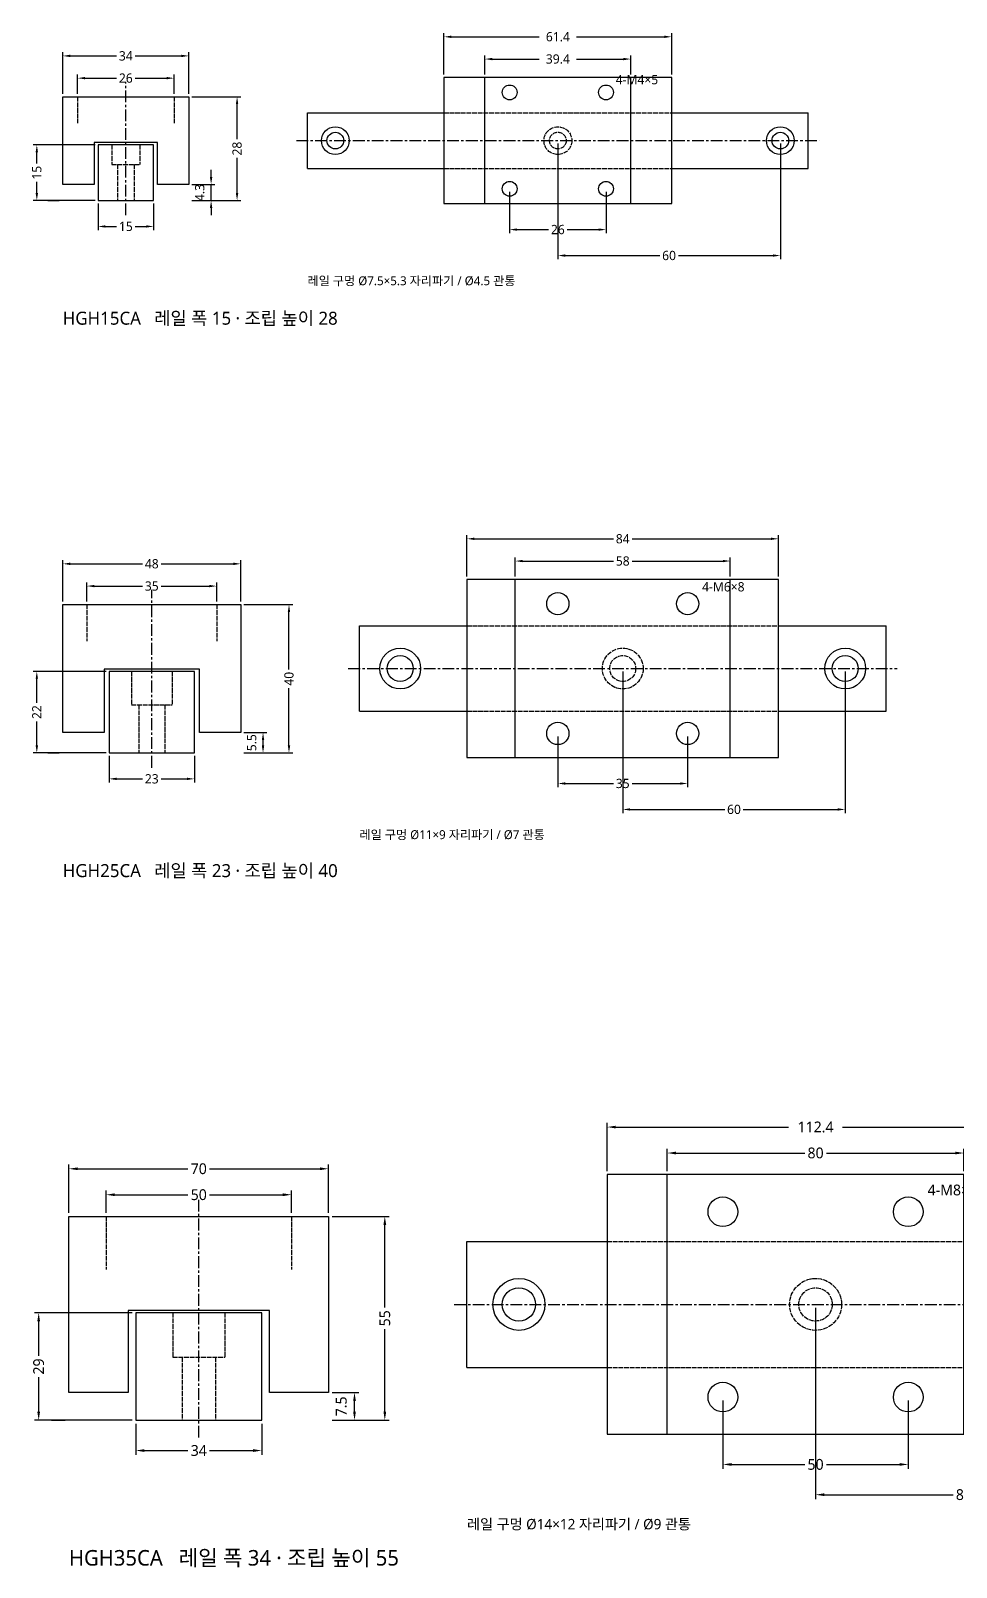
# Model space of a CAD drawing. Header units: millimetres. Extents: x 0 to 746, y -699 to 52.
# Drawn here: x 1.4 to 250.9, y -368.7 to 45.8 of the extents above; entities that cross this region are included whole.
import ezdxf

# ---------------------------------------------------------------- set-up
doc = ezdxf.new("R2010")
doc.units = ezdxf.units.MM
doc.linetypes.add('CENTER', pattern=[5.08, 3.175, -0.635, 0.635, -0.635])
doc.linetypes.add('DASHED', pattern=[1.524, 1.27, -0.254])
for name, color, linetype in [('문자', 7, 'CONTINUOUS'), ('숨은선', 3, 'DASHED'), ('외형선', 7, 'CONTINUOUS'), ('중심선', 1, 'CENTER'), ('치수', 4, 'CONTINUOUS')]:
    doc.layers.add(name, color=color, linetype=linetype)
doc.styles.add('CH_KOR', font='malgun.ttf')
doc.dimstyles.new('CH_DIM', dxfattribs={"dimtxt": 2.5, "dimasz": 2, "dimexe": 1, "dimexo": 0.8, "dimgap": 0.8, "dimtad": 1, "dimdec": 1, "dimdsep": 46, "dimtxsty": 'CH_KOR', "dimcen": 2.5, "dimclrd": 4, "dimclre": 4, "dimclrt": 4, "dimazin": 3, "dimtfac": 1, "dimtmove": 0, "dimatfit": 3})

# ---------------------------------------------------------------- blocks, each defined once
blk = doc.blocks.new('_CLOSEDFILLED')
at = {"color": 0, "linetype": 'BYBLOCK'}
blk.add_solid([(-1, 0.16), (0, 0), (-1, -0.16)], dxfattribs=at)
blk = doc.blocks.new('*D1')
at = {"color": 4}
for p, q in [((-17, 28.8), (-17, 40)), ((-15, 39), (-2.5, 39)), ((2.5, 39), (15, 39)), ((17, 28.8), (17, 40))]:
    blk.add_line(p, q, dxfattribs=at)
at = {"layer": 'Defpoints'}
for p in [(-17, 39), (-17, 28), (17, 28)]:
    blk.add_point(p, dxfattribs=at)
at = {"layer": '치수', "color": 4, "xscale": 2, "yscale": 2, "rotation": 180}
blk.add_blockref('_CLOSEDFILLED', (-17, 39), dxfattribs=at)
at = {"layer": '치수', "color": 4, "xscale": 2, "yscale": 2}
blk.add_blockref('_CLOSEDFILLED', (17, 39), dxfattribs=at)
at = {"layer": '치수', "color": 4, "insert": (0, 39), "char_height": 2.5, "attachment_point": 5, "style": 'CH_KOR'}
blk.add_mtext('34', dxfattribs=at)
blk = doc.blocks.new('*D2')
at = {"color": 4}
for p, q in [((-13, 28.8), (-13, 34)), ((13, 28.8), (13, 34)), ((-11, 33), (-2.5, 33)), ((2.5, 33), (11, 33))]:
    blk.add_line(p, q, dxfattribs=at)
at = {"layer": 'Defpoints'}
for p in [(-13, 33), (-13, 28), (13, 28)]:
    blk.add_point(p, dxfattribs=at)
at = {"layer": '치수', "color": 4, "xscale": 2, "yscale": 2, "rotation": 180}
blk.add_blockref('_CLOSEDFILLED', (-13, 33), dxfattribs=at)
at = {"layer": '치수', "color": 4, "xscale": 2, "yscale": 2}
blk.add_blockref('_CLOSEDFILLED', (13, 33), dxfattribs=at)
at = {"layer": '치수', "color": 4, "insert": (0, 33), "char_height": 2.5, "attachment_point": 5, "style": 'CH_KOR'}
blk.add_mtext('26', dxfattribs=at)
blk = doc.blocks.new('*D3')
at = {"color": 4}
for p, q in [((-7.5, -0.8), (-7.5, -8)), ((7.5, -0.8), (7.5, -8)), ((-5.5, -7), (-2.5, -7)), ((2.5, -7), (5.5, -7))]:
    blk.add_line(p, q, dxfattribs=at)
at = {"layer": 'Defpoints'}
for p in [(-7.5, 0), (7.5, 0), (-7.5, -7)]:
    blk.add_point(p, dxfattribs=at)
at = {"layer": '치수', "color": 4, "xscale": 2, "yscale": 2, "rotation": 180}
blk.add_blockref('_CLOSEDFILLED', (-7.5, -7), dxfattribs=at)
at = {"layer": '치수', "color": 4, "xscale": 2, "yscale": 2}
blk.add_blockref('_CLOSEDFILLED', (7.5, -7), dxfattribs=at)
at = {"layer": '치수', "color": 4, "insert": (0, -7), "char_height": 2.5, "attachment_point": 5, "style": 'CH_KOR'}
blk.add_mtext('15', dxfattribs=at)
blk = doc.blocks.new('*D4')
at = {"color": 4}
for p, q in [((17.8, 28), (31, 28)), ((30, 16.5), (30, 26)), ((30, 2), (30, 11.5)), ((17.8, 0), (31, 0))]:
    blk.add_line(p, q, dxfattribs=at)
at = {"layer": 'Defpoints'}
for p in [(17, 28), (17, 0), (30, 0)]:
    blk.add_point(p, dxfattribs=at)
at = {"layer": '치수', "color": 4, "xscale": 2, "yscale": 2}
for p, rotation in [((30, 28), 90), ((30, 0), 270)]:
    blk.add_blockref('_CLOSEDFILLED', p, dxfattribs=dict(at, rotation=rotation))
at = {"layer": '치수', "color": 4, "insert": (30, 14), "char_height": 2.5, "attachment_point": 5, "rotation": 90, "style": 'CH_KOR'}
blk.add_mtext('28', dxfattribs=at)
blk = doc.blocks.new('*D6')
at = {"color": 4}
for p, q in [((-8.3, 15), (-25, 15)), ((-24, 10), (-24, 13)), ((-24, 2), (-24, 5)), ((-8.3, 0), (-25, 0))]:
    blk.add_line(p, q, dxfattribs=at)
at = {"layer": 'Defpoints'}
for p in [(-7.5, 15), (-24, 0), (-7.5, 0)]:
    blk.add_point(p, dxfattribs=at)
at = {"layer": '치수', "color": 4, "xscale": 2, "yscale": 2}
for p, rotation in [((-24, 15), 90), ((-24, 0), 270)]:
    blk.add_blockref('_CLOSEDFILLED', p, dxfattribs=dict(at, rotation=rotation))
at = {"layer": '치수', "color": 4, "insert": (-24, 7.5), "char_height": 2.5, "attachment_point": 5, "rotation": 90, "style": 'CH_KOR'}
blk.add_mtext('15', dxfattribs=at)
blk = doc.blocks.new('*D7')
at = {"color": 4}
for p, q in [((85.8, 33.95), (85.8, 45.15)), ((87.8, 44.15), (111.5, 44.15)), ((121.5, 44.15), (145.2, 44.15)), ((147.2, 33.95), (147.2, 45.15))]:
    blk.add_line(p, q, dxfattribs=at)
at = {"layer": 'Defpoints'}
for p in [(85.8, 44.15), (85.8, 33.15), (147.2, 33.15)]:
    blk.add_point(p, dxfattribs=at)
at = {"layer": '치수', "color": 4, "xscale": 2, "yscale": 2, "rotation": 180}
blk.add_blockref('_CLOSEDFILLED', (85.8, 44.15), dxfattribs=at)
at = {"layer": '치수', "color": 4, "xscale": 2, "yscale": 2}
blk.add_blockref('_CLOSEDFILLED', (147.2, 44.15), dxfattribs=at)
at = {"layer": '치수', "color": 4, "insert": (116.5, 44.15), "char_height": 2.5, "attachment_point": 5, "style": 'CH_KOR'}
blk.add_mtext('61.4', dxfattribs=at)
blk = doc.blocks.new('*D8')
at = {"color": 4}
for p, q in [((96.8, 33.95), (96.8, 39.15)), ((98.8, 38.15), (111.5, 38.15)), ((121.5, 38.15), (134.2, 38.15)), ((136.2, 33.95), (136.2, 39.15))]:
    blk.add_line(p, q, dxfattribs=at)
at = {"layer": 'Defpoints'}
for p in [(96.8, 38.15), (96.8, 33.15), (136.2, 33.15)]:
    blk.add_point(p, dxfattribs=at)
at = {"layer": '치수', "color": 4, "xscale": 2, "yscale": 2, "rotation": 180}
blk.add_blockref('_CLOSEDFILLED', (96.8, 38.15), dxfattribs=at)
at = {"layer": '치수', "color": 4, "xscale": 2, "yscale": 2}
blk.add_blockref('_CLOSEDFILLED', (136.2, 38.15), dxfattribs=at)
at = {"layer": '치수', "color": 4, "insert": (116.5, 38.15), "char_height": 2.5, "attachment_point": 5, "style": 'CH_KOR'}
blk.add_mtext('39.4', dxfattribs=at)
blk = doc.blocks.new('*D9')
at = {"color": 4}
for p, q in [((103.5, 2.35), (103.5, -8.85)), ((129.5, 2.35), (129.5, -8.85)), ((105.5, -7.85), (114, -7.85)), ((119, -7.85), (127.5, -7.85))]:
    blk.add_line(p, q, dxfattribs=at)
at = {"layer": 'Defpoints'}
for p in [(103.5, 3.15), (129.5, 3.15), (103.5, -7.85)]:
    blk.add_point(p, dxfattribs=at)
at = {"layer": '치수', "color": 4, "xscale": 2, "yscale": 2, "rotation": 180}
blk.add_blockref('_CLOSEDFILLED', (103.5, -7.85), dxfattribs=at)
at = {"layer": '치수', "color": 4, "xscale": 2, "yscale": 2}
blk.add_blockref('_CLOSEDFILLED', (129.5, -7.85), dxfattribs=at)
at = {"layer": '치수', "color": 4, "insert": (116.5, -7.85), "char_height": 2.5, "attachment_point": 5, "style": 'CH_KOR'}
blk.add_mtext('26', dxfattribs=at)
blk = doc.blocks.new('*D10')
at = {"color": 4}
for p, q in [((116.5, 15.35), (116.5, -15.85)), ((176.5, 15.35), (176.5, -15.85)), ((118.5, -14.85), (144, -14.85)), ((149, -14.85), (174.5, -14.85))]:
    blk.add_line(p, q, dxfattribs=at)
at = {"layer": 'Defpoints'}
for p in [(116.5, 16.15), (176.5, 16.15), (116.5, -14.85)]:
    blk.add_point(p, dxfattribs=at)
at = {"layer": '치수', "color": 4, "xscale": 2, "yscale": 2, "rotation": 180}
blk.add_blockref('_CLOSEDFILLED', (116.5, -14.85), dxfattribs=at)
at = {"layer": '치수', "color": 4, "xscale": 2, "yscale": 2}
blk.add_blockref('_CLOSEDFILLED', (176.5, -14.85), dxfattribs=at)
at = {"layer": '치수', "color": 4, "insert": (146.5, -14.85), "char_height": 2.5, "attachment_point": 5, "style": 'CH_KOR'}
blk.add_mtext('60', dxfattribs=at)
blk = doc.blocks.new('*D21')
at = {"color": 4}
for p, q in [((-24, 40.8), (-24, 52)), ((-22, 51), (-2.5, 51)), ((2.5, 51), (22, 51)), ((24, 40.8), (24, 52))]:
    blk.add_line(p, q, dxfattribs=at)
at = {"layer": 'Defpoints'}
for p in [(-24, 51), (-24, 40), (24, 40)]:
    blk.add_point(p, dxfattribs=at)
at = {"layer": '치수', "color": 4, "xscale": 2, "yscale": 2, "rotation": 180}
blk.add_blockref('_CLOSEDFILLED', (-24, 51), dxfattribs=at)
at = {"layer": '치수', "color": 4, "xscale": 2, "yscale": 2}
blk.add_blockref('_CLOSEDFILLED', (24, 51), dxfattribs=at)
at = {"layer": '치수', "color": 4, "insert": (0, 51), "char_height": 2.5, "attachment_point": 5, "style": 'CH_KOR'}
blk.add_mtext('48', dxfattribs=at)
blk = doc.blocks.new('*D22')
at = {"color": 4}
for p, q in [((-17.5, 40.8), (-17.5, 46)), ((17.5, 40.8), (17.5, 46)), ((-15.5, 45), (-2.5, 45)), ((2.5, 45), (15.5, 45))]:
    blk.add_line(p, q, dxfattribs=at)
at = {"layer": 'Defpoints'}
for p in [(-17.5, 45), (-17.5, 40), (17.5, 40)]:
    blk.add_point(p, dxfattribs=at)
at = {"layer": '치수', "color": 4, "xscale": 2, "yscale": 2, "rotation": 180}
blk.add_blockref('_CLOSEDFILLED', (-17.5, 45), dxfattribs=at)
at = {"layer": '치수', "color": 4, "xscale": 2, "yscale": 2}
blk.add_blockref('_CLOSEDFILLED', (17.5, 45), dxfattribs=at)
at = {"layer": '치수', "color": 4, "insert": (0, 45), "char_height": 2.5, "attachment_point": 5, "style": 'CH_KOR'}
blk.add_mtext('35', dxfattribs=at)
blk = doc.blocks.new('*D23')
at = {"color": 4}
for p, q in [((-11.5, -0.8), (-11.5, -8)), ((11.5, -0.8), (11.5, -8)), ((-9.5, -7), (-2.5, -7)), ((2.5, -7), (9.5, -7))]:
    blk.add_line(p, q, dxfattribs=at)
at = {"layer": 'Defpoints'}
for p in [(-11.5, 0), (11.5, 0), (-11.5, -7)]:
    blk.add_point(p, dxfattribs=at)
at = {"layer": '치수', "color": 4, "xscale": 2, "yscale": 2, "rotation": 180}
blk.add_blockref('_CLOSEDFILLED', (-11.5, -7), dxfattribs=at)
at = {"layer": '치수', "color": 4, "xscale": 2, "yscale": 2}
blk.add_blockref('_CLOSEDFILLED', (11.5, -7), dxfattribs=at)
at = {"layer": '치수', "color": 4, "insert": (0, -7), "char_height": 2.5, "attachment_point": 5, "style": 'CH_KOR'}
blk.add_mtext('23', dxfattribs=at)
blk = doc.blocks.new('*D24')
at = {"color": 4}
for p, q in [((24.8, 40), (38, 40)), ((37, 22.5), (37, 38)), ((37, 2), (37, 17.5)), ((24.8, 0), (38, 0))]:
    blk.add_line(p, q, dxfattribs=at)
at = {"layer": 'Defpoints'}
for p in [(24, 40), (24, 0), (37, 0)]:
    blk.add_point(p, dxfattribs=at)
at = {"layer": '치수', "color": 4, "xscale": 2, "yscale": 2}
for p, rotation in [((37, 40), 90), ((37, 0), 270)]:
    blk.add_blockref('_CLOSEDFILLED', p, dxfattribs=dict(at, rotation=rotation))
at = {"layer": '치수', "color": 4, "insert": (37, 20), "char_height": 2.5, "attachment_point": 5, "rotation": 90, "style": 'CH_KOR'}
blk.add_mtext('40', dxfattribs=at)
blk = doc.blocks.new('*D26')
at = {"color": 4}
for p, q in [((-12.3, 22), (-32, 22)), ((-31, 13.5), (-31, 20)), ((-31, 2), (-31, 8.5)), ((-12.3, 0), (-32, 0))]:
    blk.add_line(p, q, dxfattribs=at)
at = {"layer": 'Defpoints'}
for p in [(-11.5, 22), (-31, 0), (-11.5, 0)]:
    blk.add_point(p, dxfattribs=at)
at = {"layer": '치수', "color": 4, "xscale": 2, "yscale": 2}
for p, rotation in [((-31, 22), 90), ((-31, 0), 270)]:
    blk.add_blockref('_CLOSEDFILLED', p, dxfattribs=dict(at, rotation=rotation))
at = {"layer": '치수', "color": 4, "insert": (-31, 11), "char_height": 2.5, "attachment_point": 5, "rotation": 90, "style": 'CH_KOR'}
blk.add_mtext('22', dxfattribs=at)
blk = doc.blocks.new('*D27')
at = {"color": 4}
for p, q in [((85, 47.55), (85, 58.75)), ((169, 47.55), (169, 58.75)), ((87, 57.75), (124.5, 57.75)), ((129.5, 57.75), (167, 57.75))]:
    blk.add_line(p, q, dxfattribs=at)
at = {"layer": 'Defpoints'}
for p in [(85, 57.75), (85, 46.75), (169, 46.75)]:
    blk.add_point(p, dxfattribs=at)
at = {"layer": '치수', "color": 4, "xscale": 2, "yscale": 2, "rotation": 180}
blk.add_blockref('_CLOSEDFILLED', (85, 57.75), dxfattribs=at)
at = {"layer": '치수', "color": 4, "xscale": 2, "yscale": 2}
blk.add_blockref('_CLOSEDFILLED', (169, 57.75), dxfattribs=at)
at = {"layer": '치수', "color": 4, "insert": (127, 57.75), "char_height": 2.5, "attachment_point": 5, "style": 'CH_KOR'}
blk.add_mtext('84', dxfattribs=at)
blk = doc.blocks.new('*D28')
at = {"color": 4}
for p, q in [((98, 47.55), (98, 52.75)), ((100, 51.75), (124.5, 51.75)), ((129.5, 51.75), (154, 51.75)), ((156, 47.55), (156, 52.75))]:
    blk.add_line(p, q, dxfattribs=at)
at = {"layer": 'Defpoints'}
for p in [(98, 51.75), (98, 46.75), (156, 46.75)]:
    blk.add_point(p, dxfattribs=at)
at = {"layer": '치수', "color": 4, "xscale": 2, "yscale": 2, "rotation": 180}
blk.add_blockref('_CLOSEDFILLED', (98, 51.75), dxfattribs=at)
at = {"layer": '치수', "color": 4, "xscale": 2, "yscale": 2}
blk.add_blockref('_CLOSEDFILLED', (156, 51.75), dxfattribs=at)
at = {"layer": '치수', "color": 4, "insert": (127, 51.75), "char_height": 2.5, "attachment_point": 5, "style": 'CH_KOR'}
blk.add_mtext('58', dxfattribs=at)
blk = doc.blocks.new('*D29')
at = {"color": 4}
for p, q in [((109.5, 4.45), (109.5, -9.25)), ((144.5, 4.45), (144.5, -9.25)), ((111.5, -8.25), (124.5, -8.25)), ((129.5, -8.25), (142.5, -8.25))]:
    blk.add_line(p, q, dxfattribs=at)
at = {"layer": 'Defpoints'}
for p in [(109.5, 5.25), (144.5, 5.25), (109.5, -8.25)]:
    blk.add_point(p, dxfattribs=at)
at = {"layer": '치수', "color": 4, "xscale": 2, "yscale": 2, "rotation": 180}
blk.add_blockref('_CLOSEDFILLED', (109.5, -8.25), dxfattribs=at)
at = {"layer": '치수', "color": 4, "xscale": 2, "yscale": 2}
blk.add_blockref('_CLOSEDFILLED', (144.5, -8.25), dxfattribs=at)
at = {"layer": '치수', "color": 4, "insert": (127, -8.25), "char_height": 2.5, "attachment_point": 5, "style": 'CH_KOR'}
blk.add_mtext('35', dxfattribs=at)
blk = doc.blocks.new('*D30')
at = {"color": 4}
for p, q in [((127, 21.95), (127, -16.25)), ((187, 21.95), (187, -16.25)), ((129, -15.25), (154.5, -15.25)), ((159.5, -15.25), (185, -15.25))]:
    blk.add_line(p, q, dxfattribs=at)
at = {"layer": 'Defpoints'}
for p in [(127, 22.75), (187, 22.75), (127, -15.25)]:
    blk.add_point(p, dxfattribs=at)
at = {"layer": '치수', "color": 4, "xscale": 2, "yscale": 2, "rotation": 180}
blk.add_blockref('_CLOSEDFILLED', (127, -15.25), dxfattribs=at)
at = {"layer": '치수', "color": 4, "xscale": 2, "yscale": 2}
blk.add_blockref('_CLOSEDFILLED', (187, -15.25), dxfattribs=at)
at = {"layer": '치수', "color": 4, "insert": (157, -15.25), "char_height": 2.5, "attachment_point": 5, "style": 'CH_KOR'}
blk.add_mtext('60', dxfattribs=at)
blk = doc.blocks.new('*D41')
at = {"color": 4}
for p, q in [((-35, 55.93), (-35, 69)), ((-32.67, 67.83), (-2.92, 67.83)), ((2.92, 67.83), (32.67, 67.83)), ((35, 55.93), (35, 69))]:
    blk.add_line(p, q, dxfattribs=at)
at = {"layer": 'Defpoints'}
for p in [(-35, 67.83), (-35, 55), (35, 55)]:
    blk.add_point(p, dxfattribs=at)
at = {"layer": '치수', "color": 4, "xscale": 2.3333333333333335, "yscale": 2.3333333333333335, "rotation": 180}
blk.add_blockref('_CLOSEDFILLED', (-35, 67.83), dxfattribs=at)
at = {"layer": '치수', "color": 4, "xscale": 2.3333333333333335, "yscale": 2.3333333333333335}
blk.add_blockref('_CLOSEDFILLED', (35, 67.83), dxfattribs=at)
at = {"layer": '치수', "color": 4, "insert": (0, 67.83), "char_height": 2.917, "attachment_point": 5, "style": 'CH_KOR'}
blk.add_mtext('70', dxfattribs=at)
blk = doc.blocks.new('*D42')
at = {"color": 4}
for p, q in [((-25, 55.93), (-25, 62)), ((-22.67, 60.83), (-2.92, 60.83)), ((2.92, 60.83), (22.67, 60.83)), ((25, 55.93), (25, 62))]:
    blk.add_line(p, q, dxfattribs=at)
at = {"layer": 'Defpoints'}
for p in [(-25, 60.83), (-25, 55), (25, 55)]:
    blk.add_point(p, dxfattribs=at)
at = {"layer": '치수', "color": 4, "xscale": 2.3333333333333335, "yscale": 2.3333333333333335, "rotation": 180}
blk.add_blockref('_CLOSEDFILLED', (-25, 60.83), dxfattribs=at)
at = {"layer": '치수', "color": 4, "xscale": 2.3333333333333335, "yscale": 2.3333333333333335}
blk.add_blockref('_CLOSEDFILLED', (25, 60.83), dxfattribs=at)
at = {"layer": '치수', "color": 4, "insert": (0, 60.83), "char_height": 2.917, "attachment_point": 5, "style": 'CH_KOR'}
blk.add_mtext('50', dxfattribs=at)
blk = doc.blocks.new('*D43')
at = {"color": 4}
for p, q in [((-17, -0.93), (-17, -9.33)), ((17, -0.93), (17, -9.33)), ((-14.67, -8.17), (-2.92, -8.17)), ((2.92, -8.17), (14.67, -8.17))]:
    blk.add_line(p, q, dxfattribs=at)
at = {"layer": 'Defpoints'}
for p in [(-17, 0), (17, 0), (-17, -8.17)]:
    blk.add_point(p, dxfattribs=at)
at = {"layer": '치수', "color": 4, "xscale": 2.3333333333333335, "yscale": 2.3333333333333335, "rotation": 180}
blk.add_blockref('_CLOSEDFILLED', (-17, -8.17), dxfattribs=at)
at = {"layer": '치수', "color": 4, "xscale": 2.3333333333333335, "yscale": 2.3333333333333335}
blk.add_blockref('_CLOSEDFILLED', (17, -8.17), dxfattribs=at)
at = {"layer": '치수', "color": 4, "insert": (0, -8.17), "char_height": 2.917, "attachment_point": 5, "style": 'CH_KOR'}
blk.add_mtext('34', dxfattribs=at)
blk = doc.blocks.new('*D44')
at = {"color": 4}
for p, q in [((35.93, 55), (51.33, 55)), ((50.17, 30.42), (50.17, 52.67)), ((50.17, 2.33), (50.17, 24.58)), ((35.93, 0), (51.33, 0))]:
    blk.add_line(p, q, dxfattribs=at)
at = {"layer": 'Defpoints'}
for p in [(35, 55), (35, 0), (50.17, 0)]:
    blk.add_point(p, dxfattribs=at)
at = {"layer": '치수', "color": 4, "xscale": 2.3333333333333335, "yscale": 2.3333333333333335}
for p, rotation in [((50.17, 55), 90), ((50.17, 0), 270)]:
    blk.add_blockref('_CLOSEDFILLED', p, dxfattribs=dict(at, rotation=rotation))
at = {"layer": '치수', "color": 4, "insert": (50.17, 27.5), "char_height": 2.917, "attachment_point": 5, "rotation": 90, "style": 'CH_KOR'}
blk.add_mtext('55', dxfattribs=at)
blk = doc.blocks.new('*D46')
at = {"color": 4}
for p, q in [((-17.93, 29), (-44.33, 29)), ((-43.17, 17.42), (-43.17, 26.67)), ((-43.17, 2.33), (-43.17, 11.58)), ((-17.93, 0), (-44.33, 0))]:
    blk.add_line(p, q, dxfattribs=at)
at = {"layer": 'Defpoints'}
for p in [(-17, 29), (-43.17, 0), (-17, 0)]:
    blk.add_point(p, dxfattribs=at)
at = {"layer": '치수', "color": 4, "xscale": 2.3333333333333335, "yscale": 2.3333333333333335}
for p, rotation in [((-43.17, 29), 90), ((-43.17, 0), 270)]:
    blk.add_blockref('_CLOSEDFILLED', p, dxfattribs=dict(at, rotation=rotation))
at = {"layer": '치수', "color": 4, "insert": (-43.17, 14.5), "char_height": 2.917, "attachment_point": 5, "rotation": 90, "style": 'CH_KOR'}
blk.add_mtext('29', dxfattribs=at)
blk = doc.blocks.new('*D47')
at = {"color": 4}
for p, q in [((110.13, 67.18), (110.13, 80.25)), ((112.47, 79.08), (159.04, 79.08)), ((173.62, 79.08), (220.2, 79.08)), ((222.53, 67.18), (222.53, 80.25))]:
    blk.add_line(p, q, dxfattribs=at)
at = {"layer": 'Defpoints'}
for p in [(110.13, 79.08), (110.13, 66.25), (222.53, 66.25)]:
    blk.add_point(p, dxfattribs=at)
at = {"layer": '치수', "color": 4, "xscale": 2.3333333333333335, "yscale": 2.3333333333333335, "rotation": 180}
blk.add_blockref('_CLOSEDFILLED', (110.13, 79.08), dxfattribs=at)
at = {"layer": '치수', "color": 4, "xscale": 2.3333333333333335, "yscale": 2.3333333333333335}
blk.add_blockref('_CLOSEDFILLED', (222.53, 79.08), dxfattribs=at)
at = {"layer": '치수', "color": 4, "insert": (166.33, 79.08), "char_height": 2.917, "attachment_point": 5, "style": 'CH_KOR'}
blk.add_mtext('112.4', dxfattribs=at)
blk = doc.blocks.new('*D48')
at = {"color": 4}
for p, q in [((126.33, 67.18), (126.33, 73.25)), ((128.67, 72.08), (163.42, 72.08)), ((169.25, 72.08), (204, 72.08)), ((206.33, 67.18), (206.33, 73.25))]:
    blk.add_line(p, q, dxfattribs=at)
at = {"layer": 'Defpoints'}
for p in [(126.33, 72.08), (126.33, 66.25), (206.33, 66.25)]:
    blk.add_point(p, dxfattribs=at)
at = {"layer": '치수', "color": 4, "xscale": 2.3333333333333335, "yscale": 2.3333333333333335, "rotation": 180}
blk.add_blockref('_CLOSEDFILLED', (126.33, 72.08), dxfattribs=at)
at = {"layer": '치수', "color": 4, "xscale": 2.3333333333333335, "yscale": 2.3333333333333335}
blk.add_blockref('_CLOSEDFILLED', (206.33, 72.08), dxfattribs=at)
at = {"layer": '치수', "color": 4, "insert": (166.33, 72.08), "char_height": 2.917, "attachment_point": 5, "style": 'CH_KOR'}
blk.add_mtext('80', dxfattribs=at)
blk = doc.blocks.new('*D49')
at = {"color": 4}
for p, q in [((141.33, 5.32), (141.33, -13.08)), ((191.33, 5.32), (191.33, -13.08)), ((143.67, -11.92), (163.42, -11.92)), ((169.25, -11.92), (189, -11.92))]:
    blk.add_line(p, q, dxfattribs=at)
at = {"layer": 'Defpoints'}
for p in [(141.33, 6.25), (191.33, 6.25), (141.33, -11.92)]:
    blk.add_point(p, dxfattribs=at)
at = {"layer": '치수', "color": 4, "xscale": 2.3333333333333335, "yscale": 2.3333333333333335, "rotation": 180}
blk.add_blockref('_CLOSEDFILLED', (141.33, -11.92), dxfattribs=at)
at = {"layer": '치수', "color": 4, "xscale": 2.3333333333333335, "yscale": 2.3333333333333335}
blk.add_blockref('_CLOSEDFILLED', (191.33, -11.92), dxfattribs=at)
at = {"layer": '치수', "color": 4, "insert": (166.33, -11.92), "char_height": 2.917, "attachment_point": 5, "style": 'CH_KOR'}
blk.add_mtext('50', dxfattribs=at)
blk = doc.blocks.new('*D50')
at = {"color": 4}
for p, q in [((166.33, 30.32), (166.33, -21.25)), ((246.33, 30.32), (246.33, -21.25)), ((168.67, -20.08), (203.42, -20.08)), ((209.25, -20.08), (244, -20.08))]:
    blk.add_line(p, q, dxfattribs=at)
at = {"layer": 'Defpoints'}
for p in [(166.33, 31.25), (246.33, 31.25), (166.33, -20.08)]:
    blk.add_point(p, dxfattribs=at)
at = {"layer": '치수', "color": 4, "xscale": 2.3333333333333335, "yscale": 2.3333333333333335, "rotation": 180}
blk.add_blockref('_CLOSEDFILLED', (166.33, -20.08), dxfattribs=at)
at = {"layer": '치수', "color": 4, "xscale": 2.3333333333333335, "yscale": 2.3333333333333335}
blk.add_blockref('_CLOSEDFILLED', (246.33, -20.08), dxfattribs=at)
at = {"layer": '치수', "color": 4, "insert": (206.33, -20.08), "char_height": 2.917, "attachment_point": 5, "style": 'CH_KOR'}
blk.add_mtext('80', dxfattribs=at)
blk = doc.blocks.new('BLK_HGH15CA')
at = {"layer": '숨은선'}
for p, q in [((-13, 28), (-13, 20.85)), ((13, 28), (13, 20.85)), ((85.8, 23.65), (147.2, 23.65)), ((-3.75, 15), (-3.75, 9.7)), ((3.75, 15), (3.75, 9.7)), ((-3.75, 9.7), (3.75, 9.7)), ((-2.25, 9.7), (-2.25, 0)), ((2.25, 9.7), (2.25, 0)), ((85.8, 8.65), (147.2, 8.65))]:
    blk.add_line(p, q, dxfattribs=at)
for radius in [3.75, 2.25]:
    blk.add_circle((116.5, 16.15), radius, dxfattribs=at)
at = {"layer": '외형선'}
for p, q in [((96.8, -0.85), (96.8, 33.15)), ((136.2, -0.85), (136.2, 33.15)), ((49, 23.65), (85.8, 23.65)), ((49, 8.65), (49, 23.65)), ((147.2, 23.65), (184, 23.65)), ((184, 8.65), (184, 23.65)), ((49, 8.65), (85.8, 8.65)), ((147.2, 8.65), (184, 8.65)), ((-21, 0), (-18, 0)), ((18, 0), (21, 0))]:
    blk.add_line(p, q, dxfattribs=at)
for points in [[(85.8, -0.85), (147.2, -0.85), (147.2, 33.15), (85.8, 33.15)], [(-17, 4.3), (-17, 28), (17, 28), (17, 4.3), (8.5, 4.3), (8.5, 15.6), (-8.5, 15.6), (-8.5, 4.3)], [(-7.5, 0), (7.5, 0), (7.5, 15), (-7.5, 15)]]:
    blk.add_lwpolyline(points, close=True, dxfattribs=at)
for centre, radius in [((103.5, 29.15), 2), ((129.5, 29.15), 2), ((56.5, 16.15), 3.75), ((56.5, 16.15), 2.25), ((176.5, 16.15), 3.75), ((176.5, 16.15), 2.25), ((103.5, 3.15), 2), ((129.5, 3.15), 2)]:
    blk.add_circle(centre, radius, dxfattribs=at)
at = {"layer": '중심선'}
for p, q in [((0, -4), (0, 32)), ((46, 16.15), (187, 16.15))]:
    blk.add_line(p, q, dxfattribs=at)
at = {"layer": '문자', "style": 'CH_KOR'}
for s, height, p in [('4-M4×5', 2.5, (132.1, 31.35)), ('레일 구멍 Ø7.5×5.3 자리파기 / Ø4.5 관통', 2.4, (49, -22.85)), ('HGH15CA   레일 폭 15 · 조립 높이 28', 3.5, (-17, -33.5))]:
    blk.add_text(s, height=height, dxfattribs=at).set_placement(p)
at = {"layer": '치수'}
for base, p1, p2, picture, middle in [((85.8, 44.15), (85.8, 33.15), (147.2, 33.15), '*D7', (116.5, 44.15)), ((-17, 39), (-17, 28), (17, 28), '*D1', (0, 39)), ((96.8, 38.15), (96.8, 33.15), (136.2, 33.15), '*D8', (116.5, 38.15)), ((-13, 33), (-13, 28), (13, 28), '*D2', (0, 33)), ((116.5, -14.85), (116.5, 16.15), (176.5, 16.15), '*D10', (146.5, -14.85)), ((-7.5, -7), (-7.5, 0), (7.5, 0), '*D3', (0, -7)), ((103.5, -7.85), (103.5, 3.15), (129.5, 3.15), '*D9', (116.5, -7.85))]:
    dim = blk.add_linear_dim(base=base, p1=p1, p2=p2, dimstyle='CH_DIM', override={"dimscale": 1}, dxfattribs=at)
    dim.commit()
    dim.dimension.update_dxf_attribs({"geometry": picture, "text_midpoint": middle})
for base, p1, p2, picture, middle in [((30, 0), (17, 0), (17, 28), '*D4', (30, 14)), ((-24, 0), (-7.5, 0), (-7.5, 15), '*D6', (-24, 7.5))]:
    dim = blk.add_linear_dim(base=base, p1=p1, p2=p2, angle=90, dimstyle='CH_DIM', override={"dimscale": 1}, dxfattribs=at)
    dim.commit()
    dim.dimension.update_dxf_attribs({"geometry": picture, "text_midpoint": middle})
blk.add_linear_dim(base=(23, 0), p1=(17, 0), p2=(17, 4.3), angle=90, dimstyle='CH_DIM', override={"dimscale": 1}, dxfattribs=at).render()
blk = doc.blocks.new('BLK_HGH25CA')
at = {"layer": '숨은선'}
for p, q in [((-17.5, 40), (-17.5, 30.1)), ((17.5, 40), (17.5, 30.1)), ((85, 34.25), (169, 34.25)), ((-5.5, 22), (-5.5, 13)), ((5.5, 22), (5.5, 13)), ((-5.5, 13), (5.5, 13)), ((-3.5, 13), (-3.5, 0)), ((3.5, 13), (3.5, 0)), ((85, 11.25), (169, 11.25))]:
    blk.add_line(p, q, dxfattribs=at)
for radius in [5.5, 3.5]:
    blk.add_circle((127, 22.75), radius, dxfattribs=at)
at = {"layer": '외형선'}
for p, q in [((98, -1.25), (98, 46.75)), ((156, -1.25), (156, 46.75)), ((56, 34.25), (85, 34.25)), ((56, 11.25), (56, 34.25)), ((169, 34.25), (198, 34.25)), ((198, 11.25), (198, 34.25)), ((56, 11.25), (85, 11.25)), ((169, 11.25), (198, 11.25)), ((-28, 0), (-25, 0)), ((25, 0), (28, 0))]:
    blk.add_line(p, q, dxfattribs=at)
for points in [[(85, -1.25), (169, -1.25), (169, 46.75), (85, 46.75)], [(-24, 5.5), (-24, 40), (24, 40), (24, 5.5), (12.88, 5.5), (12.88, 22.6), (-12.88, 22.6), (-12.88, 5.5)], [(-11.5, 0), (11.5, 0), (11.5, 22), (-11.5, 22)]]:
    blk.add_lwpolyline(points, close=True, dxfattribs=at)
for centre, radius in [((109.5, 40.25), 3), ((144.5, 40.25), 3), ((67, 22.75), 5.5), ((67, 22.75), 3.5), ((187, 22.75), 5.5), ((187, 22.75), 3.5), ((109.5, 5.25), 3), ((144.5, 5.25), 3)]:
    blk.add_circle(centre, radius, dxfattribs=at)
at = {"layer": '중심선'}
for p, q in [((0, -4), (0, 44)), ((53, 22.75), (201, 22.75))]:
    blk.add_line(p, q, dxfattribs=at)
at = {"layer": '문자', "style": 'CH_KOR'}
for s, height, p in [('4-M6×8', 2.5, (148.4, 43.55)), ('레일 구멍 Ø11×9 자리파기 / Ø7 관통', 2.4, (56, -23.25)), ('HGH25CA   레일 폭 23 · 조립 높이 40', 3.5, (-24, -33.5))]:
    blk.add_text(s, height=height, dxfattribs=at).set_placement(p)
at = {"layer": '치수'}
for base, p1, p2, picture, middle in [((85, 57.75), (85, 46.75), (169, 46.75), '*D27', (127, 57.75)), ((-24, 51), (-24, 40), (24, 40), '*D21', (0, 51)), ((98, 51.75), (98, 46.75), (156, 46.75), '*D28', (127, 51.75)), ((-17.5, 45), (-17.5, 40), (17.5, 40), '*D22', (0, 45)), ((127, -15.25), (127, 22.75), (187, 22.75), '*D30', (157, -15.25)), ((109.5, -8.25), (109.5, 5.25), (144.5, 5.25), '*D29', (127, -8.25)), ((-11.5, -7), (-11.5, 0), (11.5, 0), '*D23', (0, -7))]:
    dim = blk.add_linear_dim(base=base, p1=p1, p2=p2, dimstyle='CH_DIM', override={"dimscale": 1}, dxfattribs=at)
    dim.commit()
    dim.dimension.update_dxf_attribs({"geometry": picture, "text_midpoint": middle})
for base, p1, p2, picture, middle in [((37, 0), (24, 0), (24, 40), '*D24', (37, 20)), ((-31, 0), (-11.5, 0), (-11.5, 22), '*D26', (-31, 11))]:
    dim = blk.add_linear_dim(base=base, p1=p1, p2=p2, angle=90, dimstyle='CH_DIM', override={"dimscale": 1}, dxfattribs=at)
    dim.commit()
    dim.dimension.update_dxf_attribs({"geometry": picture, "text_midpoint": middle})
blk.add_linear_dim(base=(30, 0), p1=(24, 0), p2=(24, 5.5), angle=90, dimstyle='CH_DIM', override={"dimscale": 1}, dxfattribs=at).render()
blk = doc.blocks.new('BLK_HGH35CA')
at = {"layer": '숨은선'}
for p, q in [((-25, 55), (-25, 40.7)), ((25, 55), (25, 40.7)), ((110.13, 48.25), (222.53, 48.25)), ((-7, 29), (-7, 17)), ((7, 29), (7, 17)), ((-7, 17), (7, 17)), ((-4.5, 17), (-4.5, 0)), ((4.5, 17), (4.5, 0)), ((110.13, 14.25), (222.53, 14.25))]:
    blk.add_line(p, q, dxfattribs=at)
for radius in [7, 4.5]:
    blk.add_circle((166.33, 31.25), radius, dxfattribs=at)
at = {"layer": '외형선'}
for p, q in [((126.33, -3.75), (126.33, 66.25)), ((206.33, -3.75), (206.33, 66.25)), ((72.33, 48.25), (110.13, 48.25)), ((72.33, 14.25), (72.33, 48.25)), ((222.53, 48.25), (260.33, 48.25)), ((260.33, 14.25), (260.33, 48.25)), ((72.33, 14.25), (110.13, 14.25)), ((222.53, 14.25), (260.33, 14.25)), ((-39.67, 0), (-36, 0)), ((36, 0), (39.67, 0))]:
    blk.add_line(p, q, dxfattribs=at)
for points in [[(110.13, -3.75), (222.53, -3.75), (222.53, 66.25), (110.13, 66.25)], [(-35, 7.5), (-35, 55), (35, 55), (35, 7.5), (19.04, 7.5), (19.04, 29.6), (-19.04, 29.6), (-19.04, 7.5)], [(-17, 0), (17, 0), (17, 29), (-17, 29)]]:
    blk.add_lwpolyline(points, close=True, dxfattribs=at)
for centre, radius in [((141.33, 56.25), 4), ((191.33, 56.25), 4), ((86.33, 31.25), 7), ((246.33, 31.25), 7), ((86.33, 31.25), 4.5), ((246.33, 31.25), 4.5), ((141.33, 6.25), 4), ((191.33, 6.25), 4)]:
    blk.add_circle(centre, radius, dxfattribs=at)
at = {"layer": '중심선'}
for p, q in [((0, -4.67), (0, 59.67)), ((68.83, 31.25), (263.83, 31.25))]:
    blk.add_line(p, q, dxfattribs=at)
at = {"layer": '문자', "style": 'CH_KOR'}
for s, height, p in [('4-M8×12', 2.917, (196.53, 60.65)), ('레일 구멍 Ø14×12 자리파기 / Ø9 관통', 2.8, (72.33, -29.42)), ('HGH35CA   레일 폭 34 · 조립 높이 55', 4.2, (-35, -39.2))]:
    blk.add_text(s, height=height, dxfattribs=at).set_placement(p)
at = {"layer": '치수'}
for base, p1, p2, picture, middle in [((110.13, 79.08), (110.13, 66.25), (222.53, 66.25), '*D47', (166.33, 79.08)), ((126.33, 72.08), (126.33, 66.25), (206.33, 66.25), '*D48', (166.33, 72.08)), ((-35, 67.83), (-35, 55), (35, 55), '*D41', (0, 67.83)), ((-25, 60.83), (-25, 55), (25, 55), '*D42', (0, 60.83)), ((166.33, -20.08), (166.33, 31.25), (246.33, 31.25), '*D50', (206.33, -20.08)), ((141.33, -11.92), (141.33, 6.25), (191.33, 6.25), '*D49', (166.33, -11.92)), ((-17, -8.17), (-17, 0), (17, 0), '*D43', (0, -8.17))]:
    dim = blk.add_linear_dim(base=base, p1=p1, p2=p2, dimstyle='CH_DIM', override={"dimscale": 1.166667}, dxfattribs=at)
    dim.commit()
    dim.dimension.update_dxf_attribs({"geometry": picture, "text_midpoint": middle})
for base, p1, p2, picture, middle in [((50.17, 0), (35, 0), (35, 55), '*D44', (50.17, 27.5)), ((-43.17, 0), (-17, 0), (-17, 29), '*D46', (-43.17, 14.5))]:
    dim = blk.add_linear_dim(base=base, p1=p1, p2=p2, angle=90, dimstyle='CH_DIM', override={"dimscale": 1.166667}, dxfattribs=at)
    dim.commit()
    dim.dimension.update_dxf_attribs({"geometry": picture, "text_midpoint": middle})
blk.add_linear_dim(base=(42, 0), p1=(35, 0), p2=(35, 7.5), angle=90, dimstyle='CH_DIM', override={"dimscale": 1.166667}, dxfattribs=at).render()

msp = doc.modelspace()

# ---------------------------------------------------------------- block references
for name, p in [('BLK_HGH15CA', (27, 0)), ('BLK_HGH25CA', (34, -149)), ('BLK_HGH35CA', (46.67, -329))]:
    msp.add_blockref(name, p)

doc.saveas('drawing.dxf')
